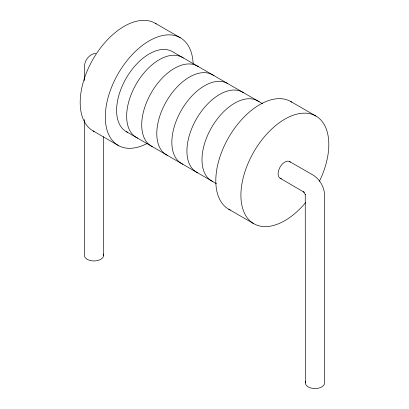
<?xml version="1.0" encoding="UTF-8"?>
<svg xmlns="http://www.w3.org/2000/svg" width="409" height="409" viewBox="0 0 409 409"><rect width="100%" height="100%" fill="white"/><g stroke="black" fill="none" stroke-linecap="round" stroke-linejoin="round"><path stroke-width="0.61" d="M95.864 53.221C89.055 54.065 84.295 60.685 84.412 67.332L84.412 80.721M155.216 23.262L180.328 37.761M290.825 101.555L315.937 116.054M262.634 103.733L172.337 51.6A46.171 26.657 -60 0 0 125.425 79.566A46.171 26.657 -60 0 0 127.72 132.352M289.654 161.575L313.166 175.149C319.864 179.372 324.276 187.01 324.588 194.924L324.588 383.013A9.591 5.537 0 0 1 313.744 388.504A9.591 5.537 0 0 1 305.733 381.582M280.068 178.181L304.178 192.286L303.642 191.719L305.472 194.888L305.247 194.142L305.411 383.013M126.166 131.565L216.463 183.702M93.063 130.911L118.175 145.41M228.672 209.203L253.784 223.703M103.589 136.657L103.589 255.426M84.412 119.617L84.412 255.426A9.591 5.537 0 0 0 95.256 260.911A9.591 5.537 0 0 0 103.267 253.989M146.964 143.585A62.153 35.885 -60 0 1 105.312 116.074A62.153 35.885 -60 0 1 148.487 41.283A62.153 35.885 -60 0 1 193.14 63.605M94.157 131.499A62.153 35.885 -60 0 1 93.063 59.141A62.153 35.885 -60 0 1 156.274 23.911M137.767 138.15A46.171 26.657 -60 0 1 135.962 84.489A46.171 26.657 -60 0 1 183.36 58.012M212.573 181.402A46.171 26.657 -60 0 1 211.806 127.117A46.171 26.657 -60 0 1 259.173 101.846M230.333 210.062A62.153 35.885 -60 0 1 228.401 137.905A62.153 35.885 -60 0 1 291.883 102.209M281.474 178.615A9.591 5.537 -60 0 1 279.863 167.475A9.591 5.537 -60 0 1 290.416 162.179M305.641 202.598A62.153 35.885 -60 0 1 241.162 200.512A62.153 35.885 -60 0 1 296.965 114.106A62.153 35.885 -60 0 1 319.455 181.202M152.301 146.606A46.171 26.657 -60 0 1 151.279 92.756A46.171 26.657 -60 0 1 198.426 66.713M167.368 155.308A46.171 26.657 -60 0 1 166.601 101.018A46.171 26.657 -60 0 1 213.973 75.752M182.966 164.249A46.171 26.657 -60 0 1 180.676 111.463A46.171 26.657 -60 0 1 227.583 83.497M197.506 172.705A46.171 26.657 -60 0 1 196.484 118.85A46.171 26.657 -60 0 1 243.631 92.812"/></g></svg>
